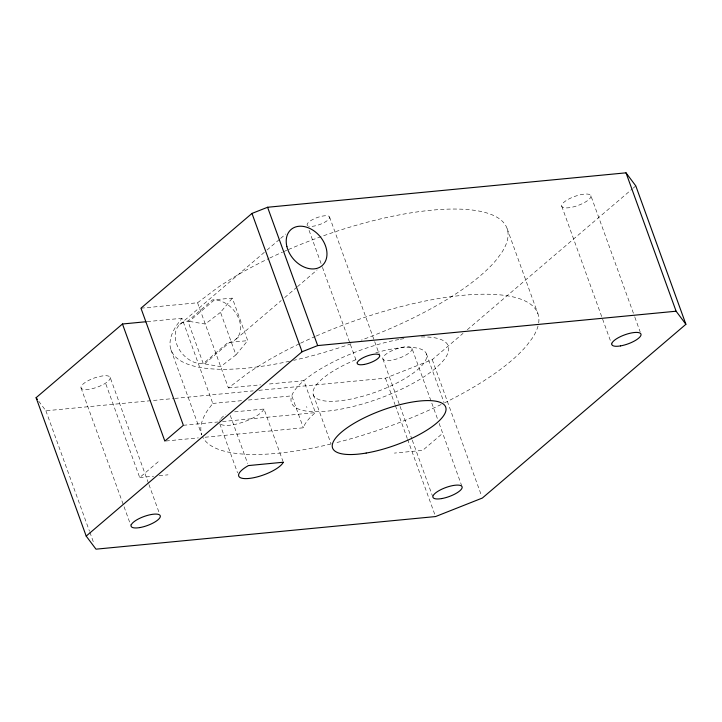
<?xml version="1.0" encoding="UTF-8"?>
<svg xmlns="http://www.w3.org/2000/svg" width="722" height="722" viewBox="0 0 722 722"><rect width="100%" height="100%" fill="white"/><g stroke="black" fill="none" stroke-linecap="round" stroke-linejoin="round"><path stroke-width="0.54" stroke-dasharray="3.61 2.71" d="M205.057 437.234L303.357 427.794L303.899 426.233A83.373 25.902 -19.9 0 1 315.397 412.614L303.836 380.675L267.221 384.194M170.97 349.782L201.799 434.942A178.659 55.504 -19.9 0 1 207.62 410.267L212.773 403.445L181.944 318.285L176.791 325.108A178.659 55.504 -19.9 0 0 290.506 361.036M235.932 354.899L247.727 340.631L232.349 298.132L212.503 299.892L187.846 321.055A23.817 17.445 49.5 0 0 176.691 344.159A23.817 17.445 49.5 0 0 203.261 363.635L220.679 366.632L235.932 354.899L220.517 312.319L232.349 298.132M204.606 363.816L229.749 342.291A23.817 17.445 49.5 0 0 239.09 319.476A23.817 17.445 49.5 0 0 214.407 299.919L189.254 321.389L187.846 321.055L203.261 363.635L227.935 342.571L247.727 340.631M179.868 324.422L266.129 250.796M266.987 250.065L279.793 239.126M280.65 238.395L285.768 234.027M235.923 339.205L281.237 300.523M284.658 297.608L296.625 287.392M297.482 286.661L317.148 269.875M158.217 461.755L139.707 477.549L105.033 381.739M258.819 390.331L385.449 378.175L432.252 359.655L463.037 333.374M467.314 329.728L632.382 188.83M633.239 188.099L635.802 185.906M441.178 434.572L422.677 450.375L394.383 453.091M140.961 308.204L197.557 302.762L218.324 287.094L230.508 279.252A178.659 55.504 -19.9 0 1 268.755 258.521M197.557 302.762L228.387 387.931L249.153 372.254L261.337 364.411A178.659 55.504 -19.9 0 1 299.585 343.69M220.517 312.319L205.265 324.052L189.254 321.389M147.153 321.624L181.944 318.285M228.387 387.931L260.561 384.835M38.708 401.197L45.892 410.782L173.65 398.517M174.769 398.409L253.214 390.873M212.773 403.445L242.818 400.557M248.386 400.024L291.796 395.855L303.357 427.794M234.596 411.847L264.008 409.022L282.898 461.187M183.352 425.294L218.044 421.964M222.52 421.54L315.397 412.614M165.961 440.989L198.351 437.875M139.707 477.549L153.615 476.213M159.147 475.681L168.009 474.832M306.435 406.594L306.913 407.425M590.876 195.716A15.487 4.81 -19.9 0 1 570.398 207.53A15.487 4.81 -19.9 0 1 567.654 199.66A15.487 4.81 -19.9 0 1 590.876 195.716L634.467 316.137M634.846 317.193L640.197 331.985M561.743 206.221L611.832 344.602M507.106 228.567L537.926 313.727M432.252 359.655L481.583 495.933M426.449 353.933L444.201 402.984M411.991 348.401A15.487 4.81 -19.9 0 1 391.514 360.215A15.487 4.81 -19.9 0 1 388.779 352.345A15.487 4.81 -19.9 0 1 411.991 348.401L437.613 419.175M439.138 423.408L461.701 485.726M382.859 358.906L399.69 405.385M400.069 406.441L411.919 439.193M412.307 440.249L432.568 496.231M329.584 217.033L374.321 340.622M374.7 341.677L379.673 355.404M385.449 378.175L395.006 404.582M395.394 405.638L407.244 438.389M407.632 439.445L435.167 515.499M309.079 230.39L322.084 266.31M322.463 267.366L357.264 363.491M313.285 394.744L331.037 443.795M296.408 407.903L296.589 408.417M230.282 415.502L247.664 463.497M219.831 423.85L237.583 472.892M110.159 377.398A15.487 4.81 -19.9 0 1 89.681 389.212A15.487 4.81 -19.9 0 1 86.947 381.342A15.487 4.81 -19.9 0 1 110.159 377.398L148.588 483.587M148.967 484.624L159.129 512.656M81.035 387.904L130.745 525.219M45.892 410.782L89.483 531.212M89.871 532.267L94.077 543.883M375.81 352.778A60.152 18.691 -19.9 0 1 419.121 368.319A60.152 18.691 -19.9 0 1 323.754 400.809A60.152 18.691 -19.9 0 1 358.211 358.771M421.287 336.966A83.373 25.902 -19.9 0 1 448.452 351.37L447.387 354.376A83.373 25.902 -19.9 0 1 359.06 404.943A83.373 25.902 -19.9 0 1 291.282 397.308L292.338 394.302A83.373 25.902 -19.9 0 1 325.387 366.09L331.994 362.552A83.373 25.902 -19.9 0 1 399.329 339.43M400.358 339.241A83.373 25.902 -19.9 0 1 405.376 338.419M316.236 336.028A178.659 55.504 -19.9 0 1 538.26 325.126M538.034 326.019A178.659 55.504 -19.9 0 1 532.114 338.41L526.681 345.603A178.659 55.504 -19.9 0 1 445.14 402.551M441.151 404.5A178.659 55.504 -19.9 0 1 335.27 442.929M330.956 443.994A178.659 55.504 -19.9 0 1 202.647 436.954M300.596 343.203A178.659 55.504 -19.9 0 1 315.252 336.461M264.008 409.022A23.817 7.4 -19.9 0 1 243.188 422.108A23.817 7.4 -19.9 0 1 220.354 424.013M219.714 420.43A23.817 7.4 -19.9 0 1 220.228 419.518M220.95 418.552A23.817 7.4 -19.9 0 1 225.769 414.446M288.367 249.577A178.659 55.504 -19.9 0 1 457.387 209.064A178.659 55.504 -19.9 0 1 501.285 253.251L495.852 260.443A178.659 55.504 -19.9 0 1 361.388 340.107M351.072 343.798A178.659 55.504 -19.9 0 1 293.692 360.332M269.766 258.043A178.659 55.504 -19.9 0 1 282.464 252.168M283.448 251.734A178.659 55.504 -19.9 0 1 287.383 250.002M307.626 225.715A11.913 3.7 -19.9 0 1 320.099 216.645A11.913 3.7 -19.9 0 1 327.598 220.336A11.913 3.7 -19.9 0 1 308.493 226.139"/><path stroke-width="1.08" d="M122.46 323.998L164.842 441.097L183.352 425.294L140.961 308.204L251.987 213.423L267.591 207.259L626.01 172.829L635.802 185.906L685.9 324.295L482.35 498.045L435.546 516.564L95.99 549.171L86.198 536.094L36.1 397.705L122.46 323.998L146.025 321.732M86.198 536.094L302.067 351.758L317.671 345.585L676.108 311.218L685.9 324.295M36.1 397.705L37.409 399.447M626.01 172.829L676.108 311.218M267.591 207.259L317.671 345.585M251.987 213.423L302.067 351.758M283.277 462.233L248.413 465.582A23.817 7.4 -19.9 0 0 248.783 478.469A23.817 7.4 -19.9 0 0 283.277 462.233M366.162 453.055A60.152 18.691 -19.9 0 0 445.718 407.163A60.152 18.691 -19.9 0 0 355.522 422.478A60.152 18.691 -19.9 0 0 366.162 453.055M620.487 345.91A15.487 4.81 -19.9 0 0 640.965 334.096A15.487 4.81 -19.9 0 0 617.752 338.04A15.487 4.81 -19.9 0 0 620.487 345.91M441.602 498.595A15.487 4.81 -19.9 0 0 462.089 486.781A15.487 4.81 -19.9 0 0 438.868 490.725A15.487 4.81 -19.9 0 0 441.602 498.595M139.779 527.583A15.487 4.81 -19.9 0 0 160.257 515.77A15.487 4.81 -19.9 0 0 137.036 519.714A15.487 4.81 -19.9 0 0 139.779 527.583M363.915 364.493A11.913 3.7 -19.9 0 0 379.673 355.404A11.913 3.7 -19.9 0 0 361.812 358.437A11.913 3.7 -19.9 0 0 363.915 364.493M286.878 246.59A23.817 17.445 49.5 0 0 320.929 266.553A23.817 17.445 49.5 0 0 311.958 229.578A23.817 17.445 49.5 0 0 286.878 246.59"/></g></svg>
